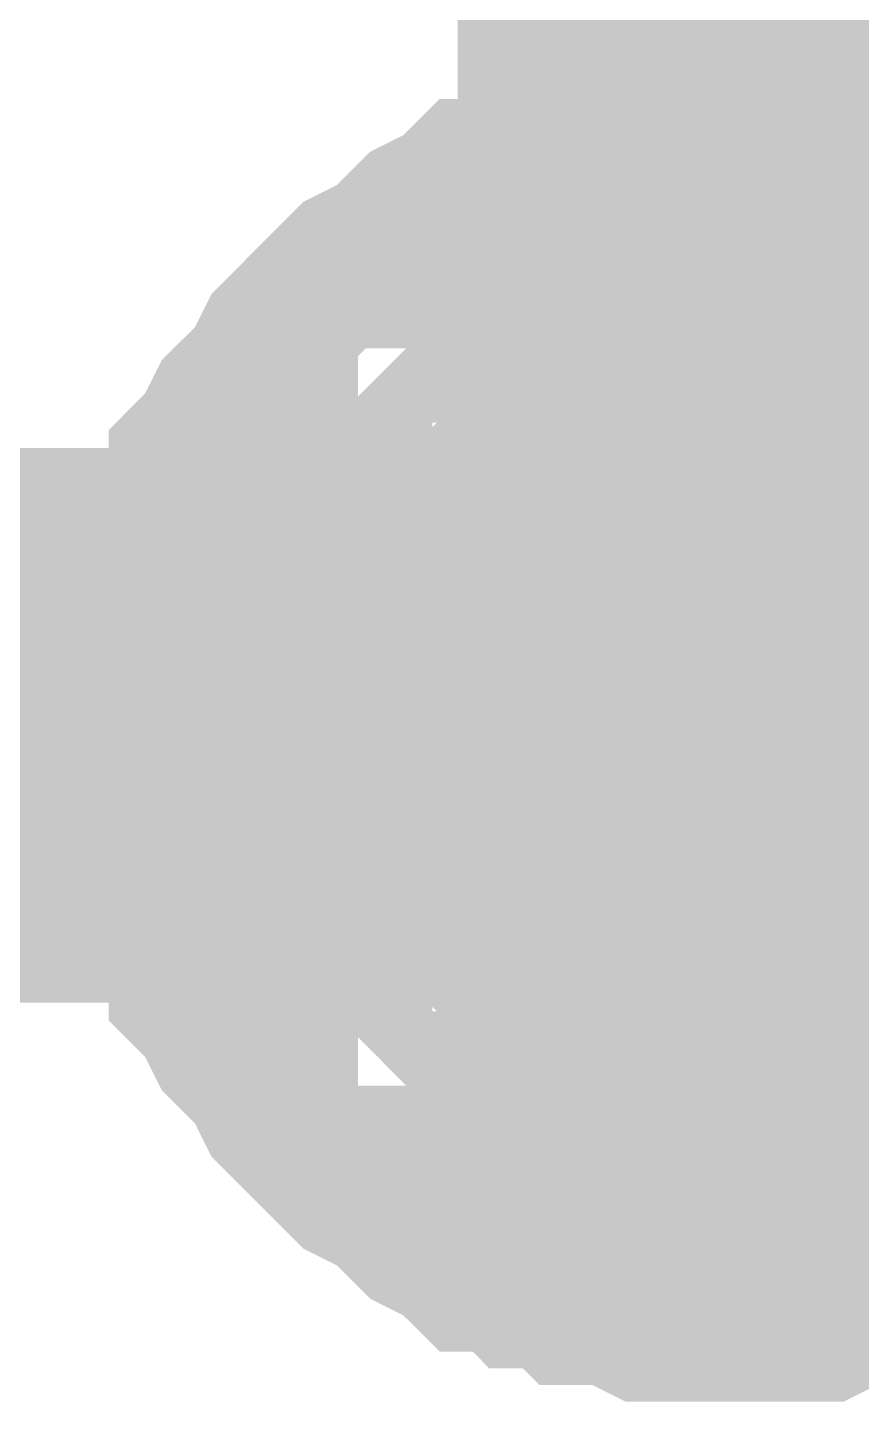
# Model space of a CAD drawing. Header units: inches. Extents: x 0 to 841, y 0 to 594.
# Drawn here: x 574.054 to 575.181, y 379.073 to 380.929 of the extents above; entities that cross this region are included whole.
import ezdxf

# ---------------------------------------------------------------- set-up
doc = ezdxf.new("R2010")
doc.units = ezdxf.units.IN
doc.layers.add('Sheet', color=255, linetype='Continuous')

msp = doc.modelspace()

# ---------------------------------------------------------------- linework, layer by layer
at = {"layer": 'Sheet'}
for points in [[(615.0071, 379.9866, 0.7493, 0.7493, 0), (609.999, 379.9866, 0.7493, 0.7493, 0), (575.0097, 379.9866, 0.7493, 0.7493, 0), (562.5007, 379.9866, 0.7493, 0.7493, 0), (554.9998, 379.9866, 0.7493, 0.7493, 0), (554.9998, 394.9893, 0.7493, 0.7493, 0)], [(575.0097, 384.995, 0.7493, 0.7493, 0), (575.0097, 379.9866, 0.7493, 0.7493, 0)], [(574.2462, 379.9866, 0.2997, 0.2997, 0), (574.2462, 380.0315, 0.2997, 0.2997, 0), (574.2462, 380.0765, 0.2997, 0.2997, 0), (574.2462, 380.0989, 0.2997, 0.2997, 0), (574.2686, 380.1438, 0.2997, 0.2997, 0), (574.2686, 380.1887, 0.2997, 0.2997, 0), (574.2911, 380.2112, 0.2997, 0.2997, 0), (574.2911, 380.2561, 0.2997, 0.2997, 0), (574.3135, 380.2786, 0.2997, 0.2997, 0), (574.3135, 380.3235, 0.2997, 0.2997, 0), (574.336, 380.346, 0.2997, 0.2997, 0), (574.3584, 380.3909, 0.2997, 0.2997, 0), (574.3809, 380.4133, 0.2997, 0.2997, 0), (574.4034, 380.4358, 0.2997, 0.2997, 0), (574.4258, 380.4807, 0.2997, 0.2997, 0), (574.4483, 380.5032, 0.2997, 0.2997, 0), (574.4707, 380.5256, 0.2997, 0.2997, 0), (574.4932, 380.5481, 0.2997, 0.2997, 0), (574.5156, 380.5706, 0.2997, 0.2997, 0), (574.5606, 380.593, 0.2997, 0.2997, 0), (574.583, 380.6155, 0.2997, 0.2997, 0), (574.6055, 380.6379, 0.2997, 0.2997, 0), (574.6504, 380.6604, 0.2997, 0.2997, 0), (574.6729, 380.6828, 0.2997, 0.2997, 0), (574.7178, 380.6828, 0.2997, 0.2997, 0), (574.7402, 380.7053, 0.2997, 0.2997, 0), (574.7851, 380.7053, 0.2997, 0.2997, 0), (574.8076, 380.7278, 0.2997, 0.2997, 0), (574.8525, 380.7278, 0.2997, 0.2997, 0), (574.8974, 380.7502, 0.2997, 0.2997, 0), (574.9199, 380.7502, 0.2997, 0.2997, 0), (574.9648, 380.7502, 0.2997, 0.2997, 0), (575.0097, 380.7502, 0.2997, 0.2997, 0)], [(574.2462, 379.9866, 0.2997, 0.2997, 0), (574.2462, 380.0315, 0.2997, 0.2997, 0), (574.2462, 380.0765, 0.2997, 0.2997, 0), (574.2462, 380.0989, 0.2997, 0.2997, 0), (574.2686, 380.1438, 0.2997, 0.2997, 0), (574.2686, 380.1887, 0.2997, 0.2997, 0), (574.2911, 380.2112, 0.2997, 0.2997, 0), (574.2911, 380.2561, 0.2997, 0.2997, 0), (574.3135, 380.2786, 0.2997, 0.2997, 0), (574.3135, 380.3235, 0.2997, 0.2997, 0), (574.336, 380.346, 0.2997, 0.2997, 0), (574.3584, 380.3909, 0.2997, 0.2997, 0), (574.3809, 380.4133, 0.2997, 0.2997, 0), (574.4034, 380.4358, 0.2997, 0.2997, 0), (574.4258, 380.4807, 0.2997, 0.2997, 0), (574.4483, 380.5032, 0.2997, 0.2997, 0), (574.4707, 380.5256, 0.2997, 0.2997, 0), (574.4932, 380.5481, 0.2997, 0.2997, 0), (574.5156, 380.5706, 0.2997, 0.2997, 0), (574.5606, 380.593, 0.2997, 0.2997, 0), (574.583, 380.6155, 0.2997, 0.2997, 0), (574.6055, 380.6379, 0.2997, 0.2997, 0), (574.6504, 380.6604, 0.2997, 0.2997, 0), (574.6729, 380.6828, 0.2997, 0.2997, 0), (574.7178, 380.6828, 0.2997, 0.2997, 0), (574.7402, 380.7053, 0.2997, 0.2997, 0), (574.7851, 380.7053, 0.2997, 0.2997, 0), (574.8076, 380.7278, 0.2997, 0.2997, 0), (574.8525, 380.7278, 0.2997, 0.2997, 0), (574.8974, 380.7502, 0.2997, 0.2997, 0), (574.9199, 380.7502, 0.2997, 0.2997, 0), (574.9648, 380.7502, 0.2997, 0.2997, 0), (575.0097, 380.7502, 0.2997, 0.2997, 0)], [(575.0097, 380.7502, 0.2997, 0.2997, 0), (575.0097, 380.7502, 0.2997, 0.2997, 0)], [(575.0097, 380.7502, 0.2997, 0.2997, 0), (575.0546, 380.7502, 0.2997, 0.2997, 0), (575.0771, 380.7502, 0.2997, 0.2997, 0), (575.122, 380.7502, 0.2997, 0.2997, 0), (575.1669, 380.7278, 0.2997, 0.2997, 0), (575.1894, 380.7278, 0.2997, 0.2997, 0), (575.2343, 380.7053, 0.2997, 0.2997, 0), (575.2568, 380.7053, 0.2997, 0.2997, 0), (575.3017, 380.6828, 0.2997, 0.2997, 0), (575.3241, 380.6828, 0.2997, 0.2997, 0), (575.369, 380.6604, 0.2997, 0.2997, 0)], [(575.0097, 380.7502, 0.2997, 0.2997, 0), (575.0097, 380.7502, 0.2997, 0.2997, 0)], [(575.0097, 380.7502, 0.2997, 0.2997, 0), (575.0546, 380.7502, 0.2997, 0.2997, 0), (575.0771, 380.7502, 0.2997, 0.2997, 0), (575.122, 380.7502, 0.2997, 0.2997, 0), (575.1669, 380.7278, 0.2997, 0.2997, 0), (575.1894, 380.7278, 0.2997, 0.2997, 0), (575.2343, 380.7053, 0.2997, 0.2997, 0), (575.2568, 380.7053, 0.2997, 0.2997, 0), (575.3017, 380.6828, 0.2997, 0.2997, 0), (575.3241, 380.6828, 0.2997, 0.2997, 0), (575.369, 380.6604, 0.2997, 0.2997, 0)], [(574.2462, 379.9866, 0.0991, 0.0991, 0), (574.2462, 380.0315, 0.0991, 0.0991, 0), (574.2462, 380.0765, 0.0991, 0.0991, 0), (574.2462, 380.0989, 0.0991, 0.0991, 0), (574.2686, 380.1438, 0.0991, 0.0991, 0), (574.2686, 380.1887, 0.0991, 0.0991, 0), (574.2911, 380.2112, 0.0991, 0.0991, 0), (574.2911, 380.2561, 0.0991, 0.0991, 0), (574.3135, 380.2786, 0.0991, 0.0991, 0), (574.3135, 380.3235, 0.0991, 0.0991, 0), (574.336, 380.346, 0.0991, 0.0991, 0), (574.3584, 380.3909, 0.0991, 0.0991, 0), (574.3809, 380.4133, 0.0991, 0.0991, 0), (574.4034, 380.4358, 0.0991, 0.0991, 0), (574.4258, 380.4807, 0.0991, 0.0991, 0), (574.4483, 380.5032, 0.0991, 0.0991, 0), (574.4707, 380.5256, 0.0991, 0.0991, 0), (574.4932, 380.5481, 0.0991, 0.0991, 0), (574.5156, 380.5706, 0.0991, 0.0991, 0), (574.5606, 380.593, 0.0991, 0.0991, 0), (574.583, 380.6155, 0.0991, 0.0991, 0), (574.6055, 380.6379, 0.0991, 0.0991, 0), (574.6504, 380.6604, 0.0991, 0.0991, 0), (574.6729, 380.6828, 0.0991, 0.0991, 0), (574.7178, 380.6828, 0.0991, 0.0991, 0), (574.7402, 380.7053, 0.0991, 0.0991, 0), (574.7851, 380.7053, 0.0991, 0.0991, 0), (574.8076, 380.7278, 0.0991, 0.0991, 0), (574.8525, 380.7278, 0.0991, 0.0991, 0), (574.8974, 380.7502, 0.0991, 0.0991, 0), (574.9199, 380.7502, 0.0991, 0.0991, 0), (574.9648, 380.7502, 0.0991, 0.0991, 0), (575.0097, 380.7502, 0.0991, 0.0991, 0)], [(574.2462, 379.9866, 0.0991, 0.0991, 0), (574.2462, 380.0315, 0.0991, 0.0991, 0), (574.2462, 380.0765, 0.0991, 0.0991, 0), (574.2462, 380.0989, 0.0991, 0.0991, 0), (574.2686, 380.1438, 0.0991, 0.0991, 0), (574.2686, 380.1887, 0.0991, 0.0991, 0), (574.2911, 380.2112, 0.0991, 0.0991, 0), (574.2911, 380.2561, 0.0991, 0.0991, 0), (574.3135, 380.2786, 0.0991, 0.0991, 0), (574.3135, 380.3235, 0.0991, 0.0991, 0), (574.336, 380.346, 0.0991, 0.0991, 0), (574.3584, 380.3909, 0.0991, 0.0991, 0), (574.3809, 380.4133, 0.0991, 0.0991, 0), (574.4034, 380.4358, 0.0991, 0.0991, 0), (574.4258, 380.4807, 0.0991, 0.0991, 0), (574.4483, 380.5032, 0.0991, 0.0991, 0), (574.4707, 380.5256, 0.0991, 0.0991, 0), (574.4932, 380.5481, 0.0991, 0.0991, 0), (574.5156, 380.5706, 0.0991, 0.0991, 0), (574.5606, 380.593, 0.0991, 0.0991, 0), (574.583, 380.6155, 0.0991, 0.0991, 0), (574.6055, 380.6379, 0.0991, 0.0991, 0), (574.6504, 380.6604, 0.0991, 0.0991, 0), (574.6729, 380.6828, 0.0991, 0.0991, 0), (574.7178, 380.6828, 0.0991, 0.0991, 0), (574.7402, 380.7053, 0.0991, 0.0991, 0), (574.7851, 380.7053, 0.0991, 0.0991, 0), (574.8076, 380.7278, 0.0991, 0.0991, 0), (574.8525, 380.7278, 0.0991, 0.0991, 0), (574.8974, 380.7502, 0.0991, 0.0991, 0), (574.9199, 380.7502, 0.0991, 0.0991, 0), (574.9648, 380.7502, 0.0991, 0.0991, 0), (575.0097, 380.7502, 0.0991, 0.0991, 0)], [(575.0097, 380.7502, 0.0991, 0.0991, 0), (575.0097, 380.7502, 0.0991, 0.0991, 0)], [(575.0097, 380.7502, 0.0991, 0.0991, 0), (575.0546, 380.7502, 0.0991, 0.0991, 0), (575.0771, 380.7502, 0.0991, 0.0991, 0), (575.122, 380.7502, 0.0991, 0.0991, 0), (575.1669, 380.7278, 0.0991, 0.0991, 0), (575.1894, 380.7278, 0.0991, 0.0991, 0), (575.2343, 380.7053, 0.0991, 0.0991, 0)], [(575.0097, 380.7502, 0.0991, 0.0991, 0), (575.0097, 380.7502, 0.0991, 0.0991, 0)], [(575.0097, 380.7502, 0.0991, 0.0991, 0), (575.0546, 380.7502, 0.0991, 0.0991, 0), (575.0771, 380.7502, 0.0991, 0.0991, 0), (575.122, 380.7502, 0.0991, 0.0991, 0), (575.1669, 380.7278, 0.0991, 0.0991, 0), (575.1894, 380.7278, 0.0991, 0.0991, 0), (575.2343, 380.7053, 0.0991, 0.0991, 0)], [(574.4932, 379.9866, 0.2997, 0.2997, 0), (574.4932, 380.0091, 0.2997, 0.2997, 0), (574.4932, 380.0315, 0.2997, 0.2997, 0), (574.4932, 380.0765, 0.2997, 0.2997, 0), (574.4932, 380.0989, 0.2997, 0.2997, 0), (574.5156, 380.1214, 0.2997, 0.2997, 0), (574.5156, 380.1438, 0.2997, 0.2997, 0), (574.5156, 380.1663, 0.2997, 0.2997, 0), (574.5381, 380.1887, 0.2997, 0.2997, 0), (574.5381, 380.2112, 0.2997, 0.2997, 0), (574.5606, 380.2337, 0.2997, 0.2997, 0), (574.5606, 380.2561, 0.2997, 0.2997, 0), (574.583, 380.2786, 0.2997, 0.2997, 0), (574.583, 380.301, 0.2997, 0.2997, 0), (574.6055, 380.3235, 0.2997, 0.2997, 0), (574.6279, 380.346, 0.2997, 0.2997, 0), (574.6504, 380.346, 0.2997, 0.2997, 0), (574.6504, 380.3684, 0.2997, 0.2997, 0), (574.6729, 380.3909, 0.2997, 0.2997, 0), (574.6953, 380.4133, 0.2997, 0.2997, 0), (574.7178, 380.4133, 0.2997, 0.2997, 0), (574.7402, 380.4358, 0.2997, 0.2997, 0), (574.7627, 380.4358, 0.2997, 0.2997, 0), (574.7851, 380.4583, 0.2997, 0.2997, 0), (574.8076, 380.4583, 0.2997, 0.2997, 0), (574.8301, 380.4807, 0.2997, 0.2997, 0), (574.8525, 380.4807, 0.2997, 0.2997, 0), (574.875, 380.4807, 0.2997, 0.2997, 0), (574.8974, 380.5032, 0.2997, 0.2997, 0), (574.9199, 380.5032, 0.2997, 0.2997, 0), (574.9648, 380.5032, 0.2997, 0.2997, 0), (574.9873, 380.5032, 0.2997, 0.2997, 0), (575.0097, 380.5032, 0.2997, 0.2997, 0)], [(574.4932, 379.9866, 0.2997, 0.2997, 0), (574.4932, 380.0091, 0.2997, 0.2997, 0), (574.4932, 380.0315, 0.2997, 0.2997, 0), (574.4932, 380.0765, 0.2997, 0.2997, 0), (574.4932, 380.0989, 0.2997, 0.2997, 0), (574.5156, 380.1214, 0.2997, 0.2997, 0), (574.5156, 380.1438, 0.2997, 0.2997, 0), (574.5156, 380.1663, 0.2997, 0.2997, 0), (574.5381, 380.1887, 0.2997, 0.2997, 0), (574.5381, 380.2112, 0.2997, 0.2997, 0), (574.5606, 380.2337, 0.2997, 0.2997, 0), (574.5606, 380.2561, 0.2997, 0.2997, 0), (574.583, 380.2786, 0.2997, 0.2997, 0), (574.583, 380.301, 0.2997, 0.2997, 0), (574.6055, 380.3235, 0.2997, 0.2997, 0), (574.6279, 380.346, 0.2997, 0.2997, 0), (574.6504, 380.346, 0.2997, 0.2997, 0), (574.6504, 380.3684, 0.2997, 0.2997, 0), (574.6729, 380.3909, 0.2997, 0.2997, 0), (574.6953, 380.4133, 0.2997, 0.2997, 0), (574.7178, 380.4133, 0.2997, 0.2997, 0), (574.7402, 380.4358, 0.2997, 0.2997, 0), (574.7627, 380.4358, 0.2997, 0.2997, 0), (574.7851, 380.4583, 0.2997, 0.2997, 0), (574.8076, 380.4583, 0.2997, 0.2997, 0), (574.8301, 380.4807, 0.2997, 0.2997, 0), (574.8525, 380.4807, 0.2997, 0.2997, 0), (574.875, 380.4807, 0.2997, 0.2997, 0), (574.8974, 380.5032, 0.2997, 0.2997, 0), (574.9199, 380.5032, 0.2997, 0.2997, 0), (574.9648, 380.5032, 0.2997, 0.2997, 0), (574.9873, 380.5032, 0.2997, 0.2997, 0), (575.0097, 380.5032, 0.2997, 0.2997, 0)], [(575.0097, 380.5032, 0.2997, 0.2997, 0), (575.0097, 380.5032, 0.2997, 0.2997, 0)], [(575.0097, 380.5032, 0.2997, 0.2997, 0), (575.0322, 380.5032, 0.2997, 0.2997, 0), (575.0546, 380.5032, 0.2997, 0.2997, 0), (575.0771, 380.5032, 0.2997, 0.2997, 0), (575.0996, 380.5032, 0.2997, 0.2997, 0), (575.122, 380.4807, 0.2997, 0.2997, 0), (575.1445, 380.4807, 0.2997, 0.2997, 0), (575.1894, 380.4807, 0.2997, 0.2997, 0), (575.1894, 380.4583, 0.2997, 0.2997, 0), (575.2118, 380.4583, 0.2997, 0.2997, 0), (575.2343, 380.4358, 0.2997, 0.2997, 0), (575.2568, 380.4358, 0.2997, 0.2997, 0), (575.2792, 380.4133, 0.2997, 0.2997, 0), (575.3017, 380.4133, 0.2997, 0.2997, 0), (575.3241, 380.3909, 0.2997, 0.2997, 0), (575.3466, 380.3684, 0.2997, 0.2997, 0)], [(575.0097, 380.5032, 0.2997, 0.2997, 0), (575.0097, 380.5032, 0.2997, 0.2997, 0)], [(575.0097, 380.5032, 0.2997, 0.2997, 0), (575.0322, 380.5032, 0.2997, 0.2997, 0), (575.0546, 380.5032, 0.2997, 0.2997, 0), (575.0771, 380.5032, 0.2997, 0.2997, 0), (575.0996, 380.5032, 0.2997, 0.2997, 0), (575.122, 380.4807, 0.2997, 0.2997, 0), (575.1445, 380.4807, 0.2997, 0.2997, 0), (575.1894, 380.4807, 0.2997, 0.2997, 0), (575.1894, 380.4583, 0.2997, 0.2997, 0), (575.2118, 380.4583, 0.2997, 0.2997, 0), (575.2343, 380.4358, 0.2997, 0.2997, 0), (575.2568, 380.4358, 0.2997, 0.2997, 0), (575.2792, 380.4133, 0.2997, 0.2997, 0), (575.3017, 380.4133, 0.2997, 0.2997, 0), (575.3241, 380.3909, 0.2997, 0.2997, 0), (575.3466, 380.3684, 0.2997, 0.2997, 0)], [(574.4932, 379.9866, 0.0991, 0.0991, 0), (574.4932, 380.0091, 0.0991, 0.0991, 0), (574.4932, 380.0315, 0.0991, 0.0991, 0), (574.4932, 380.0765, 0.0991, 0.0991, 0), (574.4932, 380.0989, 0.0991, 0.0991, 0), (574.5156, 380.1214, 0.0991, 0.0991, 0), (574.5156, 380.1438, 0.0991, 0.0991, 0), (574.5156, 380.1663, 0.0991, 0.0991, 0), (574.5381, 380.1887, 0.0991, 0.0991, 0), (574.5381, 380.2112, 0.0991, 0.0991, 0), (574.5606, 380.2337, 0.0991, 0.0991, 0), (574.5606, 380.2561, 0.0991, 0.0991, 0), (574.583, 380.2786, 0.0991, 0.0991, 0), (574.583, 380.301, 0.0991, 0.0991, 0), (574.6055, 380.3235, 0.0991, 0.0991, 0), (574.6279, 380.346, 0.0991, 0.0991, 0), (574.6504, 380.346, 0.0991, 0.0991, 0), (574.6504, 380.3684, 0.0991, 0.0991, 0), (574.6729, 380.3909, 0.0991, 0.0991, 0), (574.6953, 380.4133, 0.0991, 0.0991, 0), (574.7178, 380.4133, 0.0991, 0.0991, 0), (574.7402, 380.4358, 0.0991, 0.0991, 0), (574.7627, 380.4358, 0.0991, 0.0991, 0), (574.7851, 380.4583, 0.0991, 0.0991, 0), (574.8076, 380.4583, 0.0991, 0.0991, 0), (574.8301, 380.4807, 0.0991, 0.0991, 0), (574.8525, 380.4807, 0.0991, 0.0991, 0), (574.875, 380.4807, 0.0991, 0.0991, 0), (574.8974, 380.5032, 0.0991, 0.0991, 0), (574.9199, 380.5032, 0.0991, 0.0991, 0), (574.9648, 380.5032, 0.0991, 0.0991, 0), (574.9873, 380.5032, 0.0991, 0.0991, 0), (575.0097, 380.5032, 0.0991, 0.0991, 0)], [(574.4932, 379.9866, 0.0991, 0.0991, 0), (574.4932, 380.0091, 0.0991, 0.0991, 0), (574.4932, 380.0315, 0.0991, 0.0991, 0), (574.4932, 380.0765, 0.0991, 0.0991, 0), (574.4932, 380.0989, 0.0991, 0.0991, 0), (574.5156, 380.1214, 0.0991, 0.0991, 0), (574.5156, 380.1438, 0.0991, 0.0991, 0), (574.5156, 380.1663, 0.0991, 0.0991, 0), (574.5381, 380.1887, 0.0991, 0.0991, 0), (574.5381, 380.2112, 0.0991, 0.0991, 0), (574.5606, 380.2337, 0.0991, 0.0991, 0), (574.5606, 380.2561, 0.0991, 0.0991, 0), (574.583, 380.2786, 0.0991, 0.0991, 0), (574.583, 380.301, 0.0991, 0.0991, 0), (574.6055, 380.3235, 0.0991, 0.0991, 0), (574.6279, 380.346, 0.0991, 0.0991, 0), (574.6504, 380.346, 0.0991, 0.0991, 0), (574.6504, 380.3684, 0.0991, 0.0991, 0), (574.6729, 380.3909, 0.0991, 0.0991, 0), (574.6953, 380.4133, 0.0991, 0.0991, 0), (574.7178, 380.4133, 0.0991, 0.0991, 0), (574.7402, 380.4358, 0.0991, 0.0991, 0), (574.7627, 380.4358, 0.0991, 0.0991, 0), (574.7851, 380.4583, 0.0991, 0.0991, 0), (574.8076, 380.4583, 0.0991, 0.0991, 0), (574.8301, 380.4807, 0.0991, 0.0991, 0), (574.8525, 380.4807, 0.0991, 0.0991, 0), (574.875, 380.4807, 0.0991, 0.0991, 0), (574.8974, 380.5032, 0.0991, 0.0991, 0), (574.9199, 380.5032, 0.0991, 0.0991, 0), (574.9648, 380.5032, 0.0991, 0.0991, 0), (574.9873, 380.5032, 0.0991, 0.0991, 0), (575.0097, 380.5032, 0.0991, 0.0991, 0)], [(575.0097, 380.5032, 0.0991, 0.0991, 0), (575.0097, 380.5032, 0.0991, 0.0991, 0)], [(575.0097, 380.5032, 0.0991, 0.0991, 0), (575.0322, 380.5032, 0.0991, 0.0991, 0), (575.0546, 380.5032, 0.0991, 0.0991, 0), (575.0771, 380.5032, 0.0991, 0.0991, 0), (575.0996, 380.5032, 0.0991, 0.0991, 0), (575.122, 380.4807, 0.0991, 0.0991, 0), (575.1445, 380.4807, 0.0991, 0.0991, 0), (575.1894, 380.4807, 0.0991, 0.0991, 0), (575.1894, 380.4583, 0.0991, 0.0991, 0), (575.2118, 380.4583, 0.0991, 0.0991, 0), (575.2343, 380.4358, 0.0991, 0.0991, 0)], [(575.0097, 380.5032, 0.0991, 0.0991, 0), (575.0097, 380.5032, 0.0991, 0.0991, 0)], [(575.0097, 380.5032, 0.0991, 0.0991, 0), (575.0322, 380.5032, 0.0991, 0.0991, 0), (575.0546, 380.5032, 0.0991, 0.0991, 0), (575.0771, 380.5032, 0.0991, 0.0991, 0), (575.0996, 380.5032, 0.0991, 0.0991, 0), (575.122, 380.4807, 0.0991, 0.0991, 0), (575.1445, 380.4807, 0.0991, 0.0991, 0), (575.1894, 380.4807, 0.0991, 0.0991, 0), (575.1894, 380.4583, 0.0991, 0.0991, 0), (575.2118, 380.4583, 0.0991, 0.0991, 0), (575.2343, 380.4358, 0.0991, 0.0991, 0)], [(575.0097, 379.223, 0.2997, 0.2997, 0), (574.9648, 379.223, 0.2997, 0.2997, 0), (574.9199, 379.223, 0.2997, 0.2997, 0), (574.8974, 379.223, 0.2997, 0.2997, 0), (574.8525, 379.2455, 0.2997, 0.2997, 0), (574.8076, 379.2455, 0.2997, 0.2997, 0), (574.7851, 379.2679, 0.2997, 0.2997, 0), (574.7402, 379.2679, 0.2997, 0.2997, 0), (574.7178, 379.2904, 0.2997, 0.2997, 0), (574.6729, 379.2904, 0.2997, 0.2997, 0), (574.6504, 379.3128, 0.2997, 0.2997, 0), (574.6055, 379.3353, 0.2997, 0.2997, 0), (574.583, 379.3578, 0.2997, 0.2997, 0), (574.5606, 379.3802, 0.2997, 0.2997, 0), (574.5156, 379.4027, 0.2997, 0.2997, 0), (574.4932, 379.4251, 0.2997, 0.2997, 0), (574.4707, 379.4476, 0.2997, 0.2997, 0), (574.4483, 379.4701, 0.2997, 0.2997, 0), (574.4258, 379.4925, 0.2997, 0.2997, 0), (574.4034, 379.5374, 0.2997, 0.2997, 0), (574.3809, 379.5599, 0.2997, 0.2997, 0), (574.3584, 379.5824, 0.2997, 0.2997, 0), (574.336, 379.6273, 0.2997, 0.2997, 0), (574.3135, 379.6497, 0.2997, 0.2997, 0), (574.3135, 379.6946, 0.2997, 0.2997, 0), (574.2911, 379.7171, 0.2997, 0.2997, 0), (574.2911, 379.762, 0.2997, 0.2997, 0), (574.2686, 379.7845, 0.2997, 0.2997, 0), (574.2686, 379.8294, 0.2997, 0.2997, 0), (574.2462, 379.8743, 0.2997, 0.2997, 0), (574.2462, 379.8968, 0.2997, 0.2997, 0), (574.2462, 379.9417, 0.2997, 0.2997, 0), (574.2462, 379.9866, 0.2997, 0.2997, 0)], [(574.2462, 379.9866, 0.2997, 0.2997, 0), (574.2462, 379.9866, 0.2997, 0.2997, 0)], [(575.0097, 379.223, 0.2997, 0.2997, 0), (574.9648, 379.223, 0.2997, 0.2997, 0), (574.9199, 379.223, 0.2997, 0.2997, 0), (574.8974, 379.223, 0.2997, 0.2997, 0), (574.8525, 379.2455, 0.2997, 0.2997, 0), (574.8076, 379.2455, 0.2997, 0.2997, 0), (574.7851, 379.2679, 0.2997, 0.2997, 0), (574.7402, 379.2679, 0.2997, 0.2997, 0), (574.7178, 379.2904, 0.2997, 0.2997, 0), (574.6729, 379.2904, 0.2997, 0.2997, 0), (574.6504, 379.3128, 0.2997, 0.2997, 0), (574.6055, 379.3353, 0.2997, 0.2997, 0), (574.583, 379.3578, 0.2997, 0.2997, 0), (574.5606, 379.3802, 0.2997, 0.2997, 0), (574.5156, 379.4027, 0.2997, 0.2997, 0), (574.4932, 379.4251, 0.2997, 0.2997, 0), (574.4707, 379.4476, 0.2997, 0.2997, 0), (574.4483, 379.4701, 0.2997, 0.2997, 0), (574.4258, 379.4925, 0.2997, 0.2997, 0), (574.4034, 379.5374, 0.2997, 0.2997, 0), (574.3809, 379.5599, 0.2997, 0.2997, 0), (574.3584, 379.5824, 0.2997, 0.2997, 0), (574.336, 379.6273, 0.2997, 0.2997, 0), (574.3135, 379.6497, 0.2997, 0.2997, 0), (574.3135, 379.6946, 0.2997, 0.2997, 0), (574.2911, 379.7171, 0.2997, 0.2997, 0), (574.2911, 379.762, 0.2997, 0.2997, 0), (574.2686, 379.7845, 0.2997, 0.2997, 0), (574.2686, 379.8294, 0.2997, 0.2997, 0), (574.2462, 379.8743, 0.2997, 0.2997, 0), (574.2462, 379.8968, 0.2997, 0.2997, 0), (574.2462, 379.9417, 0.2997, 0.2997, 0), (574.2462, 379.9866, 0.2997, 0.2997, 0)], [(574.2462, 379.9866, 0.2997, 0.2997, 0), (574.2462, 379.9866, 0.2997, 0.2997, 0)], [(575.0097, 379.4925, 0.2997, 0.2997, 0), (574.9873, 379.4925, 0.2997, 0.2997, 0), (574.9648, 379.4925, 0.2997, 0.2997, 0), (574.9199, 379.4925, 0.2997, 0.2997, 0), (574.8974, 379.4925, 0.2997, 0.2997, 0), (574.875, 379.515, 0.2997, 0.2997, 0), (574.8525, 379.515, 0.2997, 0.2997, 0), (574.8301, 379.515, 0.2997, 0.2997, 0), (574.8076, 379.5374, 0.2997, 0.2997, 0), (574.7851, 379.5374, 0.2997, 0.2997, 0), (574.7627, 379.5599, 0.2997, 0.2997, 0), (574.7402, 379.5599, 0.2997, 0.2997, 0), (574.7178, 379.5824, 0.2997, 0.2997, 0), (574.6953, 379.5824, 0.2997, 0.2997, 0), (574.6729, 379.6048, 0.2997, 0.2997, 0), (574.6504, 379.6273, 0.2997, 0.2997, 0), (574.6504, 379.6497, 0.2997, 0.2997, 0), (574.6279, 379.6497, 0.2997, 0.2997, 0), (574.6055, 379.6722, 0.2997, 0.2997, 0), (574.583, 379.6946, 0.2997, 0.2997, 0), (574.583, 379.7171, 0.2997, 0.2997, 0), (574.5606, 379.7396, 0.2997, 0.2997, 0), (574.5606, 379.762, 0.2997, 0.2997, 0), (574.5381, 379.7845, 0.2997, 0.2997, 0), (574.5381, 379.7845, 0.2997, 0.2997, 0), (574.5156, 379.8069, 0.2997, 0.2997, 0), (574.5156, 379.8519, 0.2997, 0.2997, 0), (574.5156, 379.8743, 0.2997, 0.2997, 0), (574.4932, 379.8968, 0.2997, 0.2997, 0), (574.4932, 379.9192, 0.2997, 0.2997, 0), (574.4932, 379.9417, 0.2997, 0.2997, 0), (574.4932, 379.9642, 0.2997, 0.2997, 0), (574.4932, 379.9866, 0.2997, 0.2997, 0)], [(574.4932, 379.9866, 0.2997, 0.2997, 0), (574.4932, 379.9866, 0.2997, 0.2997, 0)], [(575.0097, 379.4925, 0.2997, 0.2997, 0), (574.9873, 379.4925, 0.2997, 0.2997, 0), (574.9648, 379.4925, 0.2997, 0.2997, 0), (574.9199, 379.4925, 0.2997, 0.2997, 0), (574.8974, 379.4925, 0.2997, 0.2997, 0), (574.875, 379.515, 0.2997, 0.2997, 0), (574.8525, 379.515, 0.2997, 0.2997, 0), (574.8301, 379.515, 0.2997, 0.2997, 0), (574.8076, 379.5374, 0.2997, 0.2997, 0), (574.7851, 379.5374, 0.2997, 0.2997, 0), (574.7627, 379.5599, 0.2997, 0.2997, 0), (574.7402, 379.5599, 0.2997, 0.2997, 0), (574.7178, 379.5824, 0.2997, 0.2997, 0), (574.6953, 379.5824, 0.2997, 0.2997, 0), (574.6729, 379.6048, 0.2997, 0.2997, 0), (574.6504, 379.6273, 0.2997, 0.2997, 0), (574.6504, 379.6497, 0.2997, 0.2997, 0), (574.6279, 379.6497, 0.2997, 0.2997, 0), (574.6055, 379.6722, 0.2997, 0.2997, 0), (574.583, 379.6946, 0.2997, 0.2997, 0), (574.583, 379.7171, 0.2997, 0.2997, 0), (574.5606, 379.7396, 0.2997, 0.2997, 0), (574.5606, 379.762, 0.2997, 0.2997, 0), (574.5381, 379.7845, 0.2997, 0.2997, 0), (574.5381, 379.7845, 0.2997, 0.2997, 0), (574.5156, 379.8069, 0.2997, 0.2997, 0), (574.5156, 379.8519, 0.2997, 0.2997, 0), (574.5156, 379.8743, 0.2997, 0.2997, 0), (574.4932, 379.8968, 0.2997, 0.2997, 0), (574.4932, 379.9192, 0.2997, 0.2997, 0), (574.4932, 379.9417, 0.2997, 0.2997, 0), (574.4932, 379.9642, 0.2997, 0.2997, 0), (574.4932, 379.9866, 0.2997, 0.2997, 0)], [(574.4932, 379.9866, 0.2997, 0.2997, 0), (574.4932, 379.9866, 0.2997, 0.2997, 0)], [(575.0097, 379.223, 0.0991, 0.0991, 0), (574.9648, 379.223, 0.0991, 0.0991, 0), (574.9199, 379.223, 0.0991, 0.0991, 0), (574.8974, 379.223, 0.0991, 0.0991, 0), (574.8525, 379.2455, 0.0991, 0.0991, 0), (574.8076, 379.2455, 0.0991, 0.0991, 0), (574.7851, 379.2679, 0.0991, 0.0991, 0), (574.7402, 379.2679, 0.0991, 0.0991, 0), (574.7178, 379.2904, 0.0991, 0.0991, 0), (574.6729, 379.2904, 0.0991, 0.0991, 0), (574.6504, 379.3128, 0.0991, 0.0991, 0), (574.6055, 379.3353, 0.0991, 0.0991, 0), (574.583, 379.3578, 0.0991, 0.0991, 0), (574.5606, 379.3802, 0.0991, 0.0991, 0), (574.5156, 379.4027, 0.0991, 0.0991, 0), (574.4932, 379.4251, 0.0991, 0.0991, 0), (574.4707, 379.4476, 0.0991, 0.0991, 0), (574.4483, 379.4701, 0.0991, 0.0991, 0), (574.4258, 379.4925, 0.0991, 0.0991, 0), (574.4034, 379.5374, 0.0991, 0.0991, 0), (574.3809, 379.5599, 0.0991, 0.0991, 0), (574.3584, 379.5824, 0.0991, 0.0991, 0), (574.336, 379.6273, 0.0991, 0.0991, 0), (574.3135, 379.6497, 0.0991, 0.0991, 0), (574.3135, 379.6946, 0.0991, 0.0991, 0), (574.2911, 379.7171, 0.0991, 0.0991, 0), (574.2911, 379.762, 0.0991, 0.0991, 0), (574.2686, 379.7845, 0.0991, 0.0991, 0), (574.2686, 379.8294, 0.0991, 0.0991, 0), (574.2462, 379.8743, 0.0991, 0.0991, 0), (574.2462, 379.8968, 0.0991, 0.0991, 0), (574.2462, 379.9417, 0.0991, 0.0991, 0), (574.2462, 379.9866, 0.0991, 0.0991, 0)], [(574.2462, 379.9866, 0.0991, 0.0991, 0), (574.2462, 379.9866, 0.0991, 0.0991, 0)], [(575.0097, 379.223, 0.0991, 0.0991, 0), (574.9648, 379.223, 0.0991, 0.0991, 0), (574.9199, 379.223, 0.0991, 0.0991, 0), (574.8974, 379.223, 0.0991, 0.0991, 0), (574.8525, 379.2455, 0.0991, 0.0991, 0), (574.8076, 379.2455, 0.0991, 0.0991, 0), (574.7851, 379.2679, 0.0991, 0.0991, 0), (574.7402, 379.2679, 0.0991, 0.0991, 0), (574.7178, 379.2904, 0.0991, 0.0991, 0), (574.6729, 379.2904, 0.0991, 0.0991, 0), (574.6504, 379.3128, 0.0991, 0.0991, 0), (574.6055, 379.3353, 0.0991, 0.0991, 0), (574.583, 379.3578, 0.0991, 0.0991, 0), (574.5606, 379.3802, 0.0991, 0.0991, 0), (574.5156, 379.4027, 0.0991, 0.0991, 0), (574.4932, 379.4251, 0.0991, 0.0991, 0), (574.4707, 379.4476, 0.0991, 0.0991, 0), (574.4483, 379.4701, 0.0991, 0.0991, 0), (574.4258, 379.4925, 0.0991, 0.0991, 0), (574.4034, 379.5374, 0.0991, 0.0991, 0), (574.3809, 379.5599, 0.0991, 0.0991, 0), (574.3584, 379.5824, 0.0991, 0.0991, 0), (574.336, 379.6273, 0.0991, 0.0991, 0), (574.3135, 379.6497, 0.0991, 0.0991, 0), (574.3135, 379.6946, 0.0991, 0.0991, 0), (574.2911, 379.7171, 0.0991, 0.0991, 0), (574.2911, 379.762, 0.0991, 0.0991, 0), (574.2686, 379.7845, 0.0991, 0.0991, 0), (574.2686, 379.8294, 0.0991, 0.0991, 0), (574.2462, 379.8743, 0.0991, 0.0991, 0), (574.2462, 379.8968, 0.0991, 0.0991, 0), (574.2462, 379.9417, 0.0991, 0.0991, 0), (574.2462, 379.9866, 0.0991, 0.0991, 0)], [(574.2462, 379.9866, 0.0991, 0.0991, 0), (574.2462, 379.9866, 0.0991, 0.0991, 0)], [(575.0097, 379.4925, 0.0991, 0.0991, 0), (574.9873, 379.4925, 0.0991, 0.0991, 0), (574.9648, 379.4925, 0.0991, 0.0991, 0), (574.9199, 379.4925, 0.0991, 0.0991, 0), (574.8974, 379.4925, 0.0991, 0.0991, 0), (574.875, 379.515, 0.0991, 0.0991, 0), (574.8525, 379.515, 0.0991, 0.0991, 0), (574.8301, 379.515, 0.0991, 0.0991, 0), (574.8076, 379.5374, 0.0991, 0.0991, 0), (574.7851, 379.5374, 0.0991, 0.0991, 0), (574.7627, 379.5599, 0.0991, 0.0991, 0), (574.7402, 379.5599, 0.0991, 0.0991, 0), (574.7178, 379.5824, 0.0991, 0.0991, 0), (574.6953, 379.5824, 0.0991, 0.0991, 0), (574.6729, 379.6048, 0.0991, 0.0991, 0), (574.6504, 379.6273, 0.0991, 0.0991, 0), (574.6504, 379.6497, 0.0991, 0.0991, 0), (574.6279, 379.6497, 0.0991, 0.0991, 0), (574.6055, 379.6722, 0.0991, 0.0991, 0), (574.583, 379.6946, 0.0991, 0.0991, 0), (574.583, 379.7171, 0.0991, 0.0991, 0), (574.5606, 379.7396, 0.0991, 0.0991, 0), (574.5606, 379.762, 0.0991, 0.0991, 0), (574.5381, 379.7845, 0.0991, 0.0991, 0), (574.5381, 379.7845, 0.0991, 0.0991, 0), (574.5156, 379.8069, 0.0991, 0.0991, 0), (574.5156, 379.8519, 0.0991, 0.0991, 0), (574.5156, 379.8743, 0.0991, 0.0991, 0), (574.4932, 379.8968, 0.0991, 0.0991, 0), (574.4932, 379.9192, 0.0991, 0.0991, 0), (574.4932, 379.9417, 0.0991, 0.0991, 0), (574.4932, 379.9642, 0.0991, 0.0991, 0), (574.4932, 379.9866, 0.0991, 0.0991, 0)], [(574.4932, 379.9866, 0.0991, 0.0991, 0), (574.4932, 379.9866, 0.0991, 0.0991, 0)], [(575.0097, 379.4925, 0.0991, 0.0991, 0), (574.9873, 379.4925, 0.0991, 0.0991, 0), (574.9648, 379.4925, 0.0991, 0.0991, 0), (574.9199, 379.4925, 0.0991, 0.0991, 0), (574.8974, 379.4925, 0.0991, 0.0991, 0), (574.875, 379.515, 0.0991, 0.0991, 0), (574.8525, 379.515, 0.0991, 0.0991, 0), (574.8301, 379.515, 0.0991, 0.0991, 0), (574.8076, 379.5374, 0.0991, 0.0991, 0), (574.7851, 379.5374, 0.0991, 0.0991, 0), (574.7627, 379.5599, 0.0991, 0.0991, 0), (574.7402, 379.5599, 0.0991, 0.0991, 0), (574.7178, 379.5824, 0.0991, 0.0991, 0), (574.6953, 379.5824, 0.0991, 0.0991, 0), (574.6729, 379.6048, 0.0991, 0.0991, 0), (574.6504, 379.6273, 0.0991, 0.0991, 0), (574.6504, 379.6497, 0.0991, 0.0991, 0), (574.6279, 379.6497, 0.0991, 0.0991, 0), (574.6055, 379.6722, 0.0991, 0.0991, 0), (574.583, 379.6946, 0.0991, 0.0991, 0), (574.583, 379.7171, 0.0991, 0.0991, 0), (574.5606, 379.7396, 0.0991, 0.0991, 0), (574.5606, 379.762, 0.0991, 0.0991, 0), (574.5381, 379.7845, 0.0991, 0.0991, 0), (574.5381, 379.7845, 0.0991, 0.0991, 0), (574.5156, 379.8069, 0.0991, 0.0991, 0), (574.5156, 379.8519, 0.0991, 0.0991, 0), (574.5156, 379.8743, 0.0991, 0.0991, 0), (574.4932, 379.8968, 0.0991, 0.0991, 0), (574.4932, 379.9192, 0.0991, 0.0991, 0), (574.4932, 379.9417, 0.0991, 0.0991, 0), (574.4932, 379.9642, 0.0991, 0.0991, 0), (574.4932, 379.9866, 0.0991, 0.0991, 0)], [(574.4932, 379.9866, 0.0991, 0.0991, 0), (574.4932, 379.9866, 0.0991, 0.0991, 0)], [(575.3466, 379.6273, 0.2997, 0.2997, 0), (575.3241, 379.6048, 0.2997, 0.2997, 0), (575.3017, 379.5824, 0.2997, 0.2997, 0), (575.2792, 379.5824, 0.2997, 0.2997, 0), (575.2568, 379.5599, 0.2997, 0.2997, 0), (575.2343, 379.5599, 0.2997, 0.2997, 0), (575.2118, 379.5374, 0.2997, 0.2997, 0), (575.1894, 379.5374, 0.2997, 0.2997, 0), (575.1894, 379.515, 0.2997, 0.2997, 0), (575.1445, 379.515, 0.2997, 0.2997, 0), (575.122, 379.515, 0.2997, 0.2997, 0), (575.0996, 379.4925, 0.2997, 0.2997, 0), (575.0771, 379.4925, 0.2997, 0.2997, 0), (575.0546, 379.4925, 0.2997, 0.2997, 0), (575.0322, 379.4925, 0.2997, 0.2997, 0), (575.0097, 379.4925, 0.2997, 0.2997, 0)], [(575.3466, 379.6273, 0.2997, 0.2997, 0), (575.3241, 379.6048, 0.2997, 0.2997, 0), (575.3017, 379.5824, 0.2997, 0.2997, 0), (575.2792, 379.5824, 0.2997, 0.2997, 0), (575.2568, 379.5599, 0.2997, 0.2997, 0), (575.2343, 379.5599, 0.2997, 0.2997, 0), (575.2118, 379.5374, 0.2997, 0.2997, 0), (575.1894, 379.5374, 0.2997, 0.2997, 0), (575.1894, 379.515, 0.2997, 0.2997, 0), (575.1445, 379.515, 0.2997, 0.2997, 0), (575.122, 379.515, 0.2997, 0.2997, 0), (575.0996, 379.4925, 0.2997, 0.2997, 0), (575.0771, 379.4925, 0.2997, 0.2997, 0), (575.0546, 379.4925, 0.2997, 0.2997, 0), (575.0322, 379.4925, 0.2997, 0.2997, 0), (575.0097, 379.4925, 0.2997, 0.2997, 0)], [(575.2343, 379.5599, 0.0991, 0.0991, 0), (575.2118, 379.5374, 0.0991, 0.0991, 0), (575.1894, 379.5374, 0.0991, 0.0991, 0), (575.1894, 379.515, 0.0991, 0.0991, 0), (575.1445, 379.515, 0.0991, 0.0991, 0), (575.122, 379.515, 0.0991, 0.0991, 0), (575.0996, 379.4925, 0.0991, 0.0991, 0), (575.0771, 379.4925, 0.0991, 0.0991, 0), (575.0546, 379.4925, 0.0991, 0.0991, 0), (575.0322, 379.4925, 0.0991, 0.0991, 0), (575.0097, 379.4925, 0.0991, 0.0991, 0)], [(575.2343, 379.5599, 0.0991, 0.0991, 0), (575.2118, 379.5374, 0.0991, 0.0991, 0), (575.1894, 379.5374, 0.0991, 0.0991, 0), (575.1894, 379.515, 0.0991, 0.0991, 0), (575.1445, 379.515, 0.0991, 0.0991, 0), (575.122, 379.515, 0.0991, 0.0991, 0), (575.0996, 379.4925, 0.0991, 0.0991, 0), (575.0771, 379.4925, 0.0991, 0.0991, 0), (575.0546, 379.4925, 0.0991, 0.0991, 0), (575.0322, 379.4925, 0.0991, 0.0991, 0), (575.0097, 379.4925, 0.0991, 0.0991, 0)], [(575.369, 379.3128, 0.2997, 0.2997, 0), (575.3241, 379.2904, 0.2997, 0.2997, 0), (575.3017, 379.2904, 0.2997, 0.2997, 0), (575.2568, 379.2679, 0.2997, 0.2997, 0), (575.2343, 379.2679, 0.2997, 0.2997, 0), (575.1894, 379.2455, 0.2997, 0.2997, 0), (575.1669, 379.2455, 0.2997, 0.2997, 0), (575.122, 379.223, 0.2997, 0.2997, 0), (575.0771, 379.223, 0.2997, 0.2997, 0), (575.0546, 379.223, 0.2997, 0.2997, 0), (575.0097, 379.223, 0.2997, 0.2997, 0)], [(575.369, 379.3128, 0.2997, 0.2997, 0), (575.3241, 379.2904, 0.2997, 0.2997, 0), (575.3017, 379.2904, 0.2997, 0.2997, 0), (575.2568, 379.2679, 0.2997, 0.2997, 0), (575.2343, 379.2679, 0.2997, 0.2997, 0), (575.1894, 379.2455, 0.2997, 0.2997, 0), (575.1669, 379.2455, 0.2997, 0.2997, 0), (575.122, 379.223, 0.2997, 0.2997, 0), (575.0771, 379.223, 0.2997, 0.2997, 0), (575.0546, 379.223, 0.2997, 0.2997, 0), (575.0097, 379.223, 0.2997, 0.2997, 0)], [(575.2343, 379.2679, 0.0991, 0.0991, 0), (575.1894, 379.2455, 0.0991, 0.0991, 0), (575.1669, 379.2455, 0.0991, 0.0991, 0), (575.122, 379.223, 0.0991, 0.0991, 0), (575.0771, 379.223, 0.0991, 0.0991, 0), (575.0546, 379.223, 0.0991, 0.0991, 0), (575.0097, 379.223, 0.0991, 0.0991, 0)], [(575.2343, 379.2679, 0.0991, 0.0991, 0), (575.1894, 379.2455, 0.0991, 0.0991, 0), (575.1669, 379.2455, 0.0991, 0.0991, 0), (575.122, 379.223, 0.0991, 0.0991, 0), (575.0771, 379.223, 0.0991, 0.0991, 0), (575.0546, 379.223, 0.0991, 0.0991, 0), (575.0097, 379.223, 0.0991, 0.0991, 0)]]:
    msp.add_lwpolyline(points, format="xyseb", dxfattribs=at)
msp.add_lwpolyline([(574.746, 380, 0.508, 0.508, 1), (575.254, 380, 0.508, 0.508, 1)], format="xyseb", close=True, dxfattribs=at)

doc.saveas('drawing.dxf')
